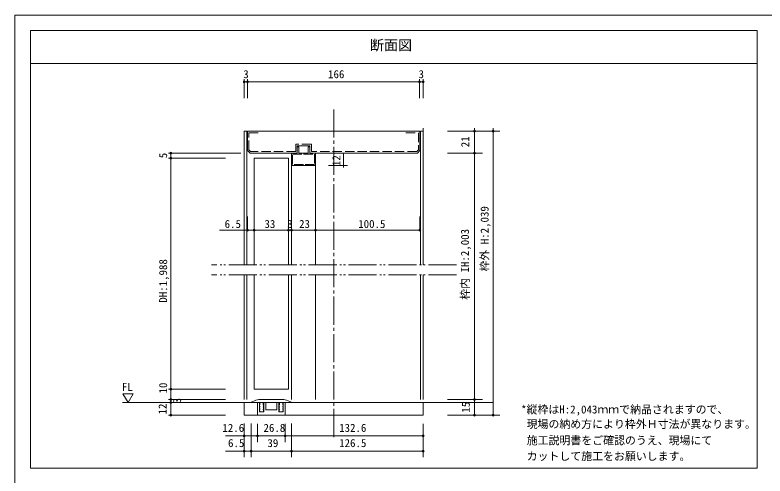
# Model space of a CAD drawing. Units: millimetres on the paper, enlarged 10 times, with parts at other scales. Extents: x -2000 to 2000, y -1385 to 1385.
# Drawn here: x -2000 to 405, y -92 to 1385 of the extents above; entities that cross this region are included whole.
import ezdxf
from ezdxf.enums import TextEntityAlignment as Align

# ---------------------------------------------------------------- set-up
doc = ezdxf.new("R2010")
doc.units = ezdxf.units.MM
doc.header["$LTSCALE"] = 10
doc.header["$PDMODE"] = 32
doc.header["$PDSIZE"] = 6
for name, pattern in [('CHAIN', [18.5, 12, -1.5, 3.5, -1.5]), ('CHAIN2', [12, 9, -1, 1, -1]), ('DASHED3', [4, 3, -1]), ('DOUBLE_CHAIN2', [12.8, 9, -1, 0.6, -0.6, 0.6, -1])]:
    doc.linetypes.add(name, pattern=pattern)
for name, color, linetype, lineweight in [('1-0_下線', 7, 'Continuous', 20), ('1-1_0', 7, 'Continuous', 20), ('2-0_18', 7, 'Continuous', 20)]:
    doc.layers.add(name, color=color, linetype=linetype, lineweight=lineweight)
doc.styles.add('ＭＳ ゴシック', font='')
doc.styles.get('ＭＳ ゴシック').set_extended_font_data('MS Gothic')

msp = doc.modelspace()

# ---------------------------------------------------------------- linework, layer by layer
at = {"layer": '1-0_下線'}
for p, q in [((-1950, 1335), (380, 1335)), ((-1950, 1335), (380, 1335)), ((-1950, -67.5), (-1950, 1335)), ((380, -67.5), (380, 1335)), ((380, -67.5), (380, 1335)), ((380, -67.5), (380, 1335)), ((380, 1230), (-1950, 1230)), ((-1950, 1230), (380, 1230)), ((380, -67.5), (-1950, -67.5))]:
    msp.add_line(p, q, dxfattribs=at)
for points in [[(380, -67.5), (-1950, -67.5), (-1950, 1335)], [(-1950, 1230), (380, 1230), (-1950, 1230)]]:
    msp.add_lwpolyline(points, dxfattribs=at)
at = {"layer": '1-1_0'}
for p, q in [((-1950, 1335), (380, 1335)), ((380, -67.5), (380, 1335)), ((-1950, 1230), (380, 1230))]:
    msp.add_line(p, q, dxfattribs=at)
msp.add_lwpolyline([(-2000, -1385), (2000, -1385), (2000, 1385), (-2000, 1385)], close=True, dxfattribs=at)
msp.add_lwpolyline([(380, -67.5), (-1950, -67.5), (-1950, 1335)], dxfattribs=at)
at = {"layer": '2-0_18'}
for p, q in [((-1264.73, 1118.25), (-1264.73, 1179.4)), ((-1254.73, 1118.25), (-1254.73, 1179.4)), ((-702.85, 1118.25), (-702.85, 1179.4)), ((-702.85, 1118.25), (-702.85, 1179.4)), ((-691.39, 1118.25), (-691.39, 1179.4)), ((-1264.73, 1171.24), (-691.39, 1171.24)), ((-1264.73, 1012.42), (-1256.39, 1012.42)), ((-1264.73, 584.2), (-1264.73, 1012.42)), ((-1256.39, 584.2), (-1256.39, 1012.42)), ((-1254.73, 1012.42), (-1074.73, 1012.42)), ((-1254.73, 950.76), (-1254.73, 1012.42)), ((-699.73, 584.2), (-699.73, 1012.42)), ((-691.39, 1012.42), (-699.73, 1012.42)), ((-691.39, 584.2), (-691.39, 1022.42)), ((-691.39, 584.2), (-691.39, 1012.42)), ((-613.34, 1012.42), (-445.62, 1012.42)), ((-526.98, 1022.42), (-526.98, 102.64)), ((-466.68, 1022.42), (-466.68, 102.64)), ((-1089.73, 962.42), (-1089.73, 942.42)), ((-1049.73, 947.42), (-1049.73, 970.76)), ((-1275.73, 942.42), (-1508.11, 942.42)), ((-1499.97, 102.64), (-1499.97, 942.42)), ((-946.52, 942.42), (-946.52, 896.41)), ((-613.34, 942.42), (-500.99, 942.42)), ((-526.98, 942.42), (-511.05, 942.42)), ((-1324.54, 925.76), (-1508.12, 925.76)), ((-1324.53, 925.76), (-1508.11, 925.76)), ((-1233.06, 925.76), (-1233.06, 584.2)), ((-1233.06, 925.76), (-1123.06, 925.76)), ((-1123.06, 925.76), (-1123.06, 584.2)), ((-1113.06, 902.42), (-1113.06, 584.2)), ((-1036.39, 902.42), (-1036.39, 584.2)), ((-994.53, 902.42), (-933.9, 902.42)), ((-1254.73, 738.85), (-1254.73, 695.53)), ((-701.39, 738.85), (-701.39, 695.53)), ((-1344.04, 695.53), (-701.39, 695.53)), ((-1264.73, 152.65), (-1264.73, 552.16)), ((-1256.39, 152.65), (-1256.39, 552.16)), ((-1123.06, 552.16), (-1123.06, 185.99)), ((-1113.06, 152.65), (-1113.06, 552.16)), ((-1036.39, 152.65), (-1036.39, 552.16)), ((-1036.39, 152.65), (-1036.39, 552.16)), ((-699.73, 152.65), (-699.73, 552.16)), ((-691.39, 152.65), (-691.39, 552.16)), ((-691.39, 152.65), (-691.39, 552.16)), ((-1324.54, 185.99), (-1508.12, 185.99)), ((-1324.53, 152.65), (-1508.12, 152.65)), ((-1324.54, 152.65), (-1508.12, 152.65)), ((-1242.57, 144.52), (-1231.83, 148.91)), ((-1212.87, 152.65), (-1143.23, 152.65)), ((-1113.53, 144.51), (-1124.27, 148.91)), ((-613.34, 152.65), (-500.99, 152.65)), ((-526.98, 152.65), (-511.05, 152.65)), ((-1655.63, 142.65), (-465.28, 142.65)), ((-1324.54, 142.65), (-1508.12, 142.65)), ((-1264.73, 142.65), (-1264.73, 102.64)), ((-1243.06, 143.65), (-1243.06, 142.65)), ((-1243.05, 143.65), (-1243.05, 142.66)), ((-1214.72, 142.66), (-1243.05, 142.66)), ((-1222.73, 142.65), (-1222.73, 102.64)), ((-1216.4, 142.65), (-1216.4, 112.65)), ((-1216.39, 135.16), (-1214.72, 135.16)), ((-1216.39, 135.15), (-1214.72, 127.65)), ((-1216.39, 127.65), (-1214.72, 120.15)), ((-1216.39, 127.65), (-1214.72, 127.65)), ((-1214.72, 142.65), (-1214.72, 135.16)), ((-1204.06, 142.65), (-1204.06, 135.16)), ((-1204.06, 142.65), (-1152.05, 142.65)), ((-1204.06, 135.16), (-1202.39, 135.16)), ((-1202.39, 135.15), (-1204.06, 127.65)), ((-1202.39, 127.65), (-1204.06, 120.15)), ((-1204.06, 127.65), (-1202.39, 127.65)), ((-1202.39, 142.65), (-1202.39, 112.65)), ((-1196.06, 142.65), (-1196.06, 119.31)), ((-1160.05, 119.31), (-1160.05, 142.65)), ((-1153.72, 112.65), (-1153.72, 142.65)), ((-1153.72, 135.16), (-1152.05, 135.16)), ((-1153.72, 135.15), (-1152.05, 127.65)), ((-1153.72, 127.65), (-1152.05, 120.15)), ((-1153.72, 127.65), (-1152.05, 127.65)), ((-1152.05, 135.16), (-1152.05, 142.65)), ((-1141.38, 135.16), (-1141.38, 142.65)), ((-1141.38, 142.65), (-1113.05, 142.65)), ((-1139.72, 135.16), (-1141.38, 127.65)), ((-1141.38, 135.16), (-1139.72, 135.16)), ((-1139.72, 127.65), (-1141.38, 120.16)), ((-1141.38, 127.65), (-1139.72, 127.65)), ((-1139.72, 112.65), (-1139.72, 142.65)), ((-1133.39, 102.64), (-1133.39, 142.65)), ((-1113.05, 143.65), (-1113.05, 142.65)), ((-691.39, 142.65), (-1074.73, 142.65)), ((-691.39, 142.65), (-1073.27, 142.65)), ((-691.39, 102.64), (-691.39, 142.65)), ((-1324.54, 102.64), (-1508.12, 102.64)), ((-1222.74, 102.64), (-1264.73, 102.64)), ((-1222.73, 102.64), (-1133.39, 102.64)), ((-1222.73, 102.64), (-1133.39, 102.64)), ((-1216.4, 112.65), (-1202.39, 112.65)), ((-1216.39, 120.16), (-1214.72, 120.16)), ((-1216.39, 120.15), (-1214.72, 112.65)), ((-1204.06, 120.16), (-1202.39, 120.16)), ((-1202.39, 120.15), (-1204.06, 112.65)), ((-1196.06, 119.31), (-1160.05, 119.31)), ((-1153.72, 120.16), (-1152.05, 120.16)), ((-1153.72, 120.15), (-1152.05, 112.65)), ((-1153.72, 112.65), (-1139.72, 112.65)), ((-1141.38, 120.16), (-1139.72, 120.16)), ((-1139.72, 120.16), (-1141.38, 112.66)), ((-1133.4, 102.64), (-691.39, 102.64)), ((-613.34, 102.64), (-500.99, 102.64)), ((-526.98, 102.64), (-445.62, 102.64)), ((-1264.73, -32.48), (-1264.73, 75.29)), ((-1264.73, 16.28), (-1264.73, 74.25)), ((-1243.06, -32.48), (-1243.06, 75.29)), ((-1222.73, 16.28), (-1222.73, 74.25)), ((-1222.73, 16.28), (-1222.73, 74.25)), ((-1133.39, 16.28), (-1133.39, 74.25)), ((-1133.39, 16.28), (-1133.39, 74.25)), ((-1133.39, 16.28), (-1133.39, 74.25)), ((-1113.06, -32.48), (-1113.06, 75.29)), ((-691.39, 16.28), (-691.39, 74.25)), ((-1264.73, 36.28), (-1324.51, 36.28)), ((-1264.73, 36.28), (-1222.73, 36.28)), ((-1222.74, 36.28), (-1133.4, 36.28)), ((-1222.73, 36.28), (-1133.4, 36.28)), ((-1113.06, -32.48), (-1113.06, 36.28)), ((-691.39, -32.48), (-691.39, 36.28)), ((-1264.73, -12.48), (-1324.51, -12.48)), ((-1264.73, -12.48), (-1243.06, -12.48)), ((-1243.06, -12.48), (-1113.06, -12.48)), ((-1113.06, -12.48), (-691.39, -12.48)), ((-1113.06, -12.48), (-691.39, -12.48))]:
    msp.add_line(p, q, dxfattribs=at)
at = {"layer": '2-0_18', "linetype": 'CHAIN2'}
msp.add_line((-978.06, 1082.36), (-978.06, 32.39), dxfattribs=at)
at = {"layer": '2-0_18', "linetype": 'DASHED3'}
for p, q in [((-1249.73, 1007.42), (-1209.73, 1007.42)), ((-1249.73, 952.83), (-1249.73, 1007.42)), ((-711.8, 947.42), (-1049.73, 947.42)), ((-706.39, 952.83), (-711.8, 947.42))]:
    msp.add_line(p, q, dxfattribs=at)
at = {"layer": '2-0_18', "linetype": 'DOUBLE_CHAIN2'}
for p, q in [((-584.49, 584.2), (-1370.17, 584.2)), ((-584.49, 552.16), (-1370.17, 552.16))]:
    msp.add_line(p, q, dxfattribs=at)
at = {"layer": '2-0_18', "linetype": 'CHAIN'}
for p, q in [((-1222.73, 102.64), (-1133.4, 102.64)), ((-1133.4, 36.28), (-691.39, 36.28))]:
    msp.add_line(p, q, dxfattribs=at)
at = {"layer": '2-0_18'}
for points in [[(-1254.73, 1012.42), (-701.39, 1012.42), (-701.39, 950.76)], [(-1054.73, 942.42), (-1054.73, 965.76), (-1094.73, 965.76), (-1094.73, 942.42), (-1246.39, 942.42), (-1254.73, 950.76)], [(-1094.73, 962.42), (-1094.73, 942.42), (-1113.06, 942.42)], [(-1059.73, 962.42), (-1059.73, 942.42), (-1059.73, 962.42)], [(-1059.73, 962.42), (-1059.73, 942.42), (-1059.73, 947.42), (-1059.73, 942.42)], [(-1054.73, 962.42), (-1054.73, 942.42), (-1036.39, 942.42)], [(-1054.73, 942.42), (-1036.39, 942.42), (-1036.39, 902.42), (-1074.73, 902.42), (-1113.06, 902.42), (-1113.06, 942.42), (-1094.73, 942.42)], [(-1089.73, 942.42), (-1059.73, 942.42), (-1089.73, 942.42)], [(-701.39, 950.76), (-709.73, 942.42), (-1054.73, 942.42)], [(-1233.06, 552.16), (-1233.06, 185.99), (-1123.06, 185.99)], [(-691.39, 36.28), (-1133.4, 36.28), (-691.39, 36.28)]]:
    msp.add_lwpolyline(points, dxfattribs=at)
at = {"layer": '2-0_18', "linetype": 'DASHED3'}
for points in [[(-746.39, 1007.42), (-706.39, 1007.42), (-706.39, 952.83)], [(-1049.73, 970.76), (-1099.73, 970.76), (-1099.73, 947.42), (-1244.32, 947.42), (-1249.73, 952.83)]]:
    msp.add_lwpolyline(points, dxfattribs=at)
at = {"layer": '2-0_18'}
for points in [[(-1089.73, 962.42), (-1094.73, 962.42), (-1094.73, 942.42), (-1094.73, 962.42)], [(-1089.73, 962.42), (-1089.73, 942.42), (-1089.73, 947.42), (-1089.73, 942.42)], [(-1059.73, 962.42), (-1054.73, 962.42), (-1054.73, 942.42), (-1054.73, 962.42)], [(-1637.56, 142.65), (-1621.07, 171.34), (-1654.26, 171.34)]]:
    msp.add_lwpolyline(points, close=True, dxfattribs=at)
at = {"layer": '2-0_18', "linetype": 'DASHED3'}
msp.add_lwpolyline([(-1039.73, 905.76), (-1074.73, 905.76), (-1109.73, 905.76), (-1109.73, 939.09), (-1074.73, 939.09), (-1039.73, 939.09)], close=True, dxfattribs=at)
at = {"layer": '2-0_18'}
for centre, radius, start, end in [((-1242.04, 143.65), 1.02, 122.01975, 180), ((-1242.03, 143.65), 1.02, 122.01975, 180), ((-1212.87, 102.69), 49.96, 90, 112.29801), ((-1143.23, 102.68), 49.96, 67.70199, 90), ((-1114.07, 143.65), 1.02, 0, 57.98025)]:
    msp.add_arc(centre, radius, start, end, dxfattribs=at)
for p in [(-1264.73, 1171.24), (-1254.73, 1171.24), (-702.85, 1171.24), (-691.39, 1171.24), (-526.98, 1012.42), (-466.68, 1012.42), (-1499.97, 942.42), (-526.98, 942.42), (-1499.97, 925.76), (-1254.73, 695.53), (-1233.06, 695.53), (-1123.06, 695.53), (-1113.06, 695.53), (-1036.39, 695.53), (-701.39, 695.53), (-1499.99, 185.99), (-1499.99, 152.65), (-1499.99, 142.65), (-526.98, 152.65), (-526.98, 152.65), (-1499.99, 102.64), (-526.98, 102.64), (-466.68, 102.64), (-1264.73, 36.28), (-1222.73, 36.28), (-1222.73, 36.28), (-1133.39, 36.28), (-1133.39, 36.28), (-691.39, 36.28), (-1264.73, -12.48), (-1243.06, -12.48), (-1113.06, -12.48), (-691.39, -12.48)]:
    msp.add_point(p, dxfattribs=at)

# ---------------------------------------------------------------- texts
at = {"layer": '1-1_0', "style": 'ＭＳ ゴシック'}
msp.add_text('断面図', height=32.99, dxfattribs=at).set_placement((-861.74, 1261.98), align=Align.BOTTOM_LEFT)
at = {"layer": '2-0_18', "style": 'ＭＳ ゴシック'}
for s, p in [('3', (-1268.07, 1174.84)), ('166', (-996.08, 1174.84)), ('3', (-706.02, 1174.84)), ('6.5', (-1327.79, 694.7)), ('33', (-1200.09, 694.7)), ('3', (-1127.03, 694.7)), ('23', (-1089.1, 694.75)), ('100.5', (-899.41, 694.7)), ('FL', (-1657.22, 172.45)), ('*縦枠はH:2,043ｍｍで納品されますので、', (-377.09, 100.17)), ('12.6', (-1334.89, 41.28)), ('26.8', (-1203.07, 41.28)), ('26.8', (-1203.07, 41.28)), ('132.6', (-960.57, 41.28)), ('現場の納め方により枠外Ｈ寸法が異なります。', (-359.31, 53.25)), ('6.5', (-1316.88, -7.49)), ('39', (-1190.56, -7.49)), ('126.5', (-960.57, -7.48)), ('施工説明書をご確認のうえ、現場にて', (-359.07, 0.98)), ('カットして施工をお願いします。', (-359.31, -49.72))]:
    msp.add_text(s, height=25.66, dxfattribs=at).set_placement(p, align=Align.BOTTOM_LEFT)
for s, p in [('21', (-535.8, 961.03)), ('5', (-1504.55, 925.89)), ('12', (-948.99, 900.76)), ('枠外 H:2,039', (-473.68, 562.8)), ('枠内 IH:2,003', (-536.6, 472.27)), ('DH:1,988', (-1504.55, 462.86)), ('10', (-1504.56, 171.89)), ('3', (-1459.79, 139.88)), ('12', (-1506.39, 104.72)), ('15', (-534, 110.56))]:
    msp.add_text(s, height=25.66, rotation=90, dxfattribs=at).set_placement(p, align=Align.BOTTOM_LEFT)

doc.saveas('drawing.dxf')
